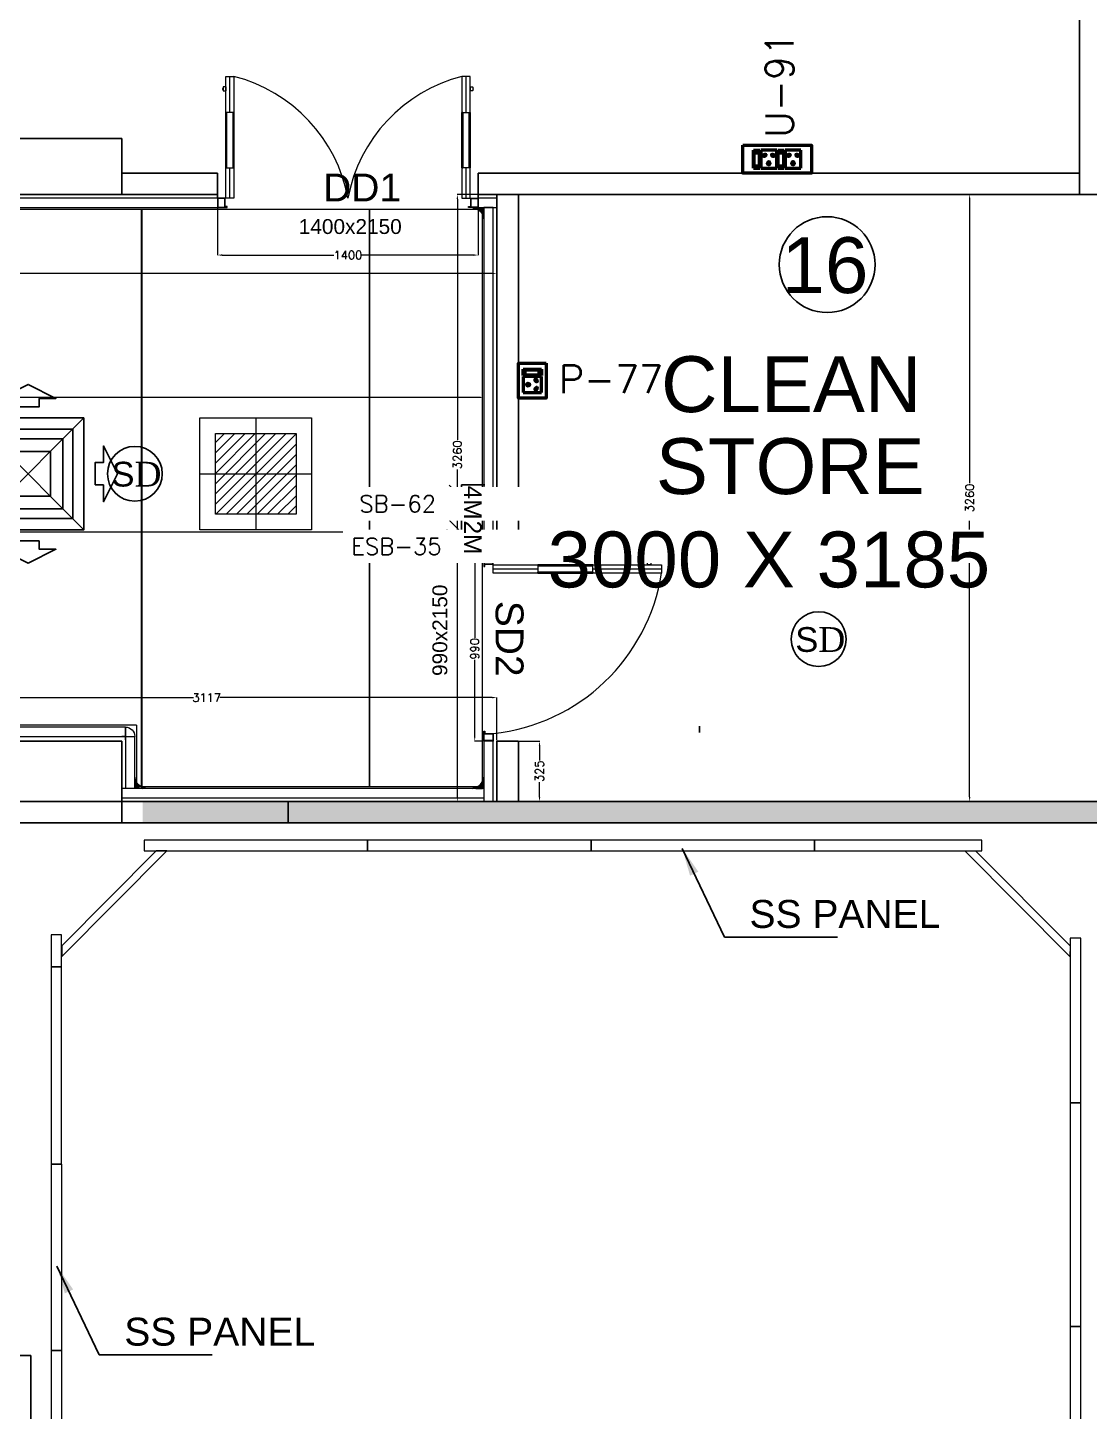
# Model space of a CAD drawing. Extents: x 11369658 to 11598203, y -3946797 to -3787209.
# Drawn here: x 11419415 to 11425116, y -3874306 to -3866875 of the extents above; entities that cross this region are included whole.
import ezdxf

# ---------------------------------------------------------------- set-up
doc = ezdxf.new("R2010")
doc.units = 0
doc.header["$MEASUREMENT"] = 0
doc.header["$PDMODE"] = 35
for name, pattern in [('CENTER', [0]), ('CENTER2', [1.125, 0.75, -0.125, 0.125, -0.125]), ('CONTINU', [0])]:
    doc.linetypes.add(name, pattern=pattern)
doc.layers.get('0').update_dxf_attribs({"linetype": 'CONTINUOUS'})
doc.layers.get('Defpoints').update_dxf_attribs({"color": 251, "linetype": 'CONTINUOUS'})
for name, color, linetype, lineweight in [('0 Room description', 210, 'CONTINUOUS', 5), ('90deg Corner', 96, 'CONTINUOUS', 0), ('Ahlada 50mm Wall Panel PCGI', 94, 'CONTINUOUS', 5), ('Ahlada Ceiling Panels', 202, 'CONTINUOUS', 5), ('Ahlada Coving', 3, 'CONTINUOUS', 0), ('Dim( Actpl )', 7, 'CONTINUOUS', 5), ('Double Leaf Door', 4, 'CONTINUOUS', 18), ('ELE-1 NO 6-16A RAW POWER SOCKET', 1, 'CONTINUOUS', 0), ('ELE-36W EMERGENCY  LED LIGHT', 7, 'CONTINUOUS', 18), ('ELE-POWER SOCKET TEXT', 7, 'CONTINUOUS', 5), ('ELE. 2N0S OF 6-16 UPS SOCKETS', 191, 'CONTINUOUS', 15), ('FA-BELOW SMOKE DERECTOR', 1, 'CONTINUOUS', 25), ('Single Leaf Door', 4, 'CONTINUOUS', 18), ('Title.Text', 3, 'CONTINUOUS', 13), ('WALL PANEL', 7, 'CONTINUOUS', 15)]:
    doc.layers.add(name, color=color, linetype=linetype, lineweight=lineweight)
for name, color, linetype in [('dim ref', 251, 'CONTINUOUS'), ('ELE 36W EMERGENCY LIGHT', 5, 'CONTINUOUS'), ('ELE-2M RAW P.SB', 40, 'CONTINUOUS'), ('ELE-2M UPS P.SB', 3, 'CONTINUOUS'), ('ELE-4M RAW P.SB', 7, 'CONTINUOUS'), ('ELE-LIGHTING TEXT', 7, 'CONTINUOUS'), ('HATCH', 251, 'CONTINUOUS'), ('MEP_HVAC_SA_DIFFUSER', 5, 'CONTINUOUS'), ('PRD', 1, 'CONTINUOUS')]:
    doc.layers.add(name, color=color, linetype=linetype)
doc.styles.add('0_RM-NM', font='arial.ttf')
doc.styles.add('PDF Times New Roman', font='times.ttf')
doc.styles.add('ROMANS', font='arial.ttf')
doc.styles.get("Standard").update_dxf_attribs({"font": 'arial.ttf'})
doc.styles.add('sudheer', font='romanc.shx')
doc.dimstyles.new('AEPL1', dxfattribs={"dimtxt": 45, "dimasz": 25, "dimexe": 1.25, "dimexo": 5, "dimtad": 0, "dimdec": 0, "dimtxsty": 'sudheer', "dimcen": 2.5, "dimclrd": 250, "dimclre": 250, "dimclrt": 7, "dimadec": 0, "dimazin": 0, "dimtfac": 1, "dimtdec": 0, "dimtmove": 0, "dimatfit": 3, "dimfxl": 1, "dimlwd": 0, "dimlwe": 0, "dimarcsym": 0})
doc.dimstyles.new('Scale 50', dxfattribs={"dimscale": 0, "dimtxt": 150, "dimasz": 150, "dimexe": 0, "dimexo": 0.1, "dimgap": 0, "dimtad": 0, "dimtoh": 1, "dimdec": 0, "dimzin": 0, "dimdsep": 46, "dimtxsty": '0_RM-NM', "dimcen": 0, "dimdle": 100, "dimclrd": 204, "dimclre": 212, "dimclrt": 224, "dimadec": 0, "dimazin": 0, "dimtfac": 1, "dimtdec": 0, "dimtofl": 0, "dimtmove": 1, "dimatfit": 3, "dimfxl": 1, "dimtolj": 1, "dimtzin": 0, "dimlwe": -1, "dimarcsym": 0})

# ---------------------------------------------------------------- blocks, each defined once
blk = doc.blocks.new('*D40')
at = {"layer": 'Defpoints', "color": 0, "ltscale": 500, "transparency": 16777216}
for p in [(11421934.9, -3867870.7), (11413504.4, -3867922.2), (11421934.9, -3868195.2)]:
    blk.add_point(p, dxfattribs=at)
at = {"layer": 'Dim( Actpl )', "color": 250, "lineweight": 0, "ltscale": 500, "transparency": 16777216}
for p, q in [((11421934.9, -3867875.7), (11421934.9, -3868196.4)), ((11413504.4, -3867927.2), (11413504.4, -3868196.4)), ((11413529.4, -3868195.2), (11417639.7, -3868195.2)), ((11421909.9, -3868195.2), (11417799.6, -3868195.2))]:
    blk.add_line(p, q, dxfattribs=at)
at = {"layer": 'Dim( Actpl )', "color": 250, "ltscale": 500, "transparency": 16777216}
for points in [[(11413529.4, -3868191), (11413529.4, -3868199.3), (11413504.4, -3868195.2)], [(11421909.9, -3868199.3), (11421909.9, -3868191), (11421934.9, -3868195.2)]]:
    blk.add_solid(points, dxfattribs=at)
at = {"layer": 'Dim( Actpl )', "color": 7, "ltscale": 500, "transparency": 16777216, "insert": (11417719.7, -3868195.2), "char_height": 45, "attachment_point": 5, "style": 'sudheer'}
blk.add_mtext('8430', dxfattribs=at)
blk = doc.blocks.new('*D42')
at = {"layer": 'Defpoints', "color": 0, "ltscale": 500, "transparency": 16777216}
for p in [(11420434.8, -3867841.9), (11421834.5, -3867841.4), (11421834.5, -3868096.8)]:
    blk.add_point(p, dxfattribs=at)
at = {"layer": 'Dim( Actpl )', "color": 250, "lineweight": 0, "ltscale": 500, "transparency": 16777216}
for p, q in [((11420434.8, -3867846.9), (11420434.8, -3868098)), ((11421834.5, -3867846.4), (11421834.5, -3868098)), ((11420459.8, -3868096.8), (11421059, -3868096.8)), ((11421809.5, -3868096.8), (11421210.3, -3868096.8))]:
    blk.add_line(p, q, dxfattribs=at)
at = {"layer": 'Dim( Actpl )', "color": 250, "ltscale": 500, "transparency": 16777216}
for points in [[(11420459.8, -3868092.6), (11420459.8, -3868101), (11420434.8, -3868096.8)], [(11421809.5, -3868101), (11421809.5, -3868092.6), (11421834.5, -3868096.8)]]:
    blk.add_solid(points, dxfattribs=at)
at = {"layer": 'Dim( Actpl )', "color": 7, "ltscale": 500, "transparency": 16777216, "insert": (11421134.7, -3868096.8), "char_height": 45, "attachment_point": 5, "style": 'sudheer'}
blk.add_mtext('1400', dxfattribs=at)
blk = doc.blocks.new('*D52')
at = {"layer": 'Defpoints', "color": 0, "ltscale": 500, "transparency": 16777216}
for p in [(11423383.7, -3867771.4), (11424473.3, -3867771.4), (11423375.9, -3871031.4)]:
    blk.add_point(p, dxfattribs=at)
at = {"layer": 'Dim( Actpl )', "color": 250, "lineweight": 0, "ltscale": 500, "transparency": 16777216}
for p, q in [((11423388.7, -3867771.4), (11424474.6, -3867771.4)), ((11424473.3, -3867796.4), (11424473.3, -3869321.5)), ((11424473.3, -3871006.4), (11424473.3, -3869481.3)), ((11423380.9, -3871031.4), (11424474.6, -3871031.4))]:
    blk.add_line(p, q, dxfattribs=at)
at = {"layer": 'Dim( Actpl )', "color": 250, "ltscale": 500, "transparency": 16777216}
for points in [[(11424477.5, -3867796.4), (11424469.1, -3867796.4), (11424473.3, -3867771.4)], [(11424469.1, -3871006.4), (11424477.5, -3871006.4), (11424473.3, -3871031.4)]]:
    blk.add_solid(points, dxfattribs=at)
at = {"layer": 'Dim( Actpl )', "color": 7, "ltscale": 500, "transparency": 16777216, "insert": (11424473.3, -3869401.4), "char_height": 45, "attachment_point": 5, "rotation": 90, "style": 'sudheer'}
blk.add_mtext('3260', dxfattribs=at)
blk = doc.blocks.new('*D53')
at = {"layer": 'Defpoints', "color": 0, "ltscale": 500, "transparency": 16777216}
for p in [(11422049.9, -3870706.4), (11422163.6, -3870706.4), (11422049.9, -3871031.4)]:
    blk.add_point(p, dxfattribs=at)
at = {"layer": 'Dim( Actpl )', "color": 250, "lineweight": 0, "ltscale": 500, "transparency": 16777216}
for p, q in [((11422054.9, -3870706.4), (11422164.9, -3870706.4)), ((11422163.6, -3870731.4), (11422163.6, -3870810.4)), ((11422163.6, -3871006.4), (11422163.6, -3870927.4)), ((11422054.9, -3871031.4), (11422164.9, -3871031.4))]:
    blk.add_line(p, q, dxfattribs=at)
at = {"layer": 'Dim( Actpl )', "color": 250, "ltscale": 500, "transparency": 16777216}
for points in [[(11422167.8, -3870731.4), (11422159.5, -3870731.4), (11422163.6, -3870706.4)], [(11422159.5, -3871006.4), (11422167.8, -3871006.4), (11422163.6, -3871031.4)]]:
    blk.add_solid(points, dxfattribs=at)
at = {"layer": 'Dim( Actpl )', "color": 7, "ltscale": 500, "transparency": 16777216, "insert": (11422163.6, -3870868.9), "char_height": 45, "attachment_point": 5, "rotation": 90, "style": 'sudheer'}
blk.add_mtext('325', dxfattribs=at)
blk = doc.blocks.new('1000x2100x100 SD')
at = {"layer": 'Single Leaf Door'}
for points in [[(44.2, 338.9), (49.1, 338.9), (49.1, 635.4), (44.2, 635.4)], [(87.8, 635.4), (82.8, 635.4), (82.8, 338.9), (87.8, 338.9)]]:
    blk.add_hatch(color=6, dxfattribs=at).paths.add_polyline_path(points)
at = {"layer": 'Single Leaf Door', "color": 8}
for p, q in [((44.2, 100), (44.2, 1004.2)), ((44.2, 1004.2), (87.8, 1004.2)), ((66, 635.4), (66, 1004.2)), ((87.8, 1004.2), (87.8, 100)), ((29.8, 946.7), (29.8, 928.8)), ((44.2, 948.7), (31.7, 948.7)), ((31.7, 926.8), (44.2, 926.8)), ((44.2, 948.7), (44.2, 926.8)), ((66, 100), (66, 338.9)), ((0, 100), (0, 50)), ((40.2, 100), (0, 100)), ((2, 98), (2, 52)), ((38.2, 98), (2, 98)), ((38.2, 53), (38.2, 98)), ((40.2, 55), (40.2, 100)), ((87.8, 100), (44.2, 100)), ((949.8, 55), (949.8, 100)), ((949.8, 100), (990, 100)), ((951.8, 53), (951.8, 98)), ((951.8, 98), (988, 98)), ((988, 98), (988, 52)), ((990, 100), (990, 50)), ((0, 50), (40.2, 50)), ((2, 52), (40.2, 52)), ((50.1, 53), (38.2, 53)), ((52.1, 55), (40.2, 55)), ((40.2, 52), (50.1, 52)), ((40.2, 50), (52.1, 50)), ((50.1, 52), (50.1, 53)), ((52.1, 50), (52.1, 55)), ((937.9, 55), (949.8, 55)), ((937.9, 50), (937.9, 55)), ((949.8, 50), (937.9, 50)), ((939.9, 53), (951.8, 53)), ((939.9, 52), (939.9, 53)), ((949.8, 52), (939.9, 52)), ((988, 52), (949.8, 52)), ((990, 50), (949.8, 50))]:
    blk.add_line(p, q, dxfattribs=at)
at = {"layer": 'Single Leaf Door', "color": 6}
for p, q in [((87.8, 635.4), (44.2, 635.4)), ((44.2, 635.4), (44.2, 338.9)), ((49.1, 338.9), (49.1, 635.4)), ((82.8, 338.9), (82.8, 635.4)), ((87.8, 338.9), (87.8, 635.4)), ((44.2, 338.9), (87.8, 338.9))]:
    blk.add_line(p, q, dxfattribs=at)
at = {"layer": 'Single Leaf Door', "color": 6, "ltscale": 100}
blk.add_line((82.8, 635.4), (82.8, 338.9), dxfattribs=at)
at = {"layer": 'Single Leaf Door', "color": 6}
for points in [[(44.2, 635.4), (44.2, 338.9), (49.1, 338.9), (49.1, 635.4), (44.2, 635.4)], [(87.8, 635.4), (87.8, 338.9), (82.8, 338.9), (82.8, 635.4), (87.8, 635.4)]]:
    blk.add_lwpolyline(points, dxfattribs=at)
at = {"layer": 'Single Leaf Door', "ltscale": 5000}
blk.add_lwpolyline([(44.2, 635.4), (44.2, 338.9), (49.1, 338.9), (49.1, 635.4), (44.2, 635.4)], dxfattribs=at)
at = {"layer": 'Single Leaf Door', "color": 8}
for centre, radius, start, end in [((-70.2, -9.4), 1025.8, 6.11937, 81.14131), ((29.8, 937.7), 3.72, 90, 270), ((31.7, 946.7), 1.98, 90, 180), ((31.7, 928.8), 1.98, 180, 270)]:
    blk.add_arc(centre, radius, start, end, dxfattribs=at)
blk = doc.blocks.new('*D94')
at = {"layer": 'Defpoints', "color": 0, "ltscale": 500, "transparency": 16777216}
for p in [(11421815.6, -3869716.4), (11421864.9, -3869716.4), (11421864.9, -3870706.4)]:
    blk.add_point(p, dxfattribs=at)
at = {"layer": 'Dim( Actpl )', "color": 250, "lineweight": 0, "ltscale": 500, "transparency": 16777216}
for p, q in [((11421859.9, -3869716.4), (11421814.4, -3869716.4)), ((11421815.6, -3869741.4), (11421815.6, -3870152.9)), ((11421815.6, -3870681.4), (11421815.6, -3870269.9)), ((11421859.9, -3870706.4), (11421814.4, -3870706.4))]:
    blk.add_line(p, q, dxfattribs=at)
at = {"layer": 'Dim( Actpl )', "color": 250, "ltscale": 500, "transparency": 16777216}
for points in [[(11421819.8, -3869741.4), (11421811.4, -3869741.4), (11421815.6, -3869716.4)], [(11421811.4, -3870681.4), (11421819.8, -3870681.4), (11421815.6, -3870706.4)]]:
    blk.add_solid(points, dxfattribs=at)
at = {"layer": 'Dim( Actpl )', "color": 7, "ltscale": 500, "transparency": 16777216, "insert": (11421815.6, -3870211.4), "char_height": 45, "attachment_point": 5, "rotation": 90, "style": 'sudheer'}
blk.add_mtext('990', dxfattribs=at)
blk = doc.blocks.new('A010004 Mezz.F. Layout Plan$0$b & c')
at = {"layer": 'Ahlada Coving', "color": 3}
for p, q in [((-4.1, 40.9), (-5.7, 42.5)), ((-2.7, 7.8), (-3.7, 7.8)), ((-3.7, 7.8), (-2.7, 6)), ((4.9, 15.3), (-2.7, 7.8)), ((-2.7, 6), (5.7, 14.4)), ((8.7, 11.4), (0.3, 3)), ((0.3, 3), (2.1, 2)), ((2.1, 3), (9.7, 10.6)), ((2.1, 2), (2.1, 3)), ((36.9, 0), (35.3, 1.6))]:
    blk.add_line(p, q, dxfattribs=at)
blk.add_lwpolyline([(-5.7, 30.7), (-5.7, 5.7), (0, 0), (25, 0), (22.8, 1.5), (13.2, 1.5), (3.6, 4.5), (3.6, 1.5), (0.6, 1.5), (-4.2, 6.3), (-4.2, 9.3), (-1.2, 9.3), (-4.2, 18.9), (-4.2, 28.4), (-5.7, 30.7)], dxfattribs=at)
for radius, start, end in [(44, 181.9548, 220.5976), (42.5, 184.1661, 265.906), (44, 222.2286, 227.7746), (44, 229.4056, 268.1119)]:
    blk.add_arc((38.3, 44), radius, start, end, dxfattribs=at)
blk = doc.blocks.new('90D_CORNER_COVE')
at = {"layer": '90deg Corner', "color": 3}
for p, q in [((-44.05, 50.5), (-25.25, 50.5)), ((-44.05, 0), (-25.25, 0)), ((-25.25, 0), (-25.25, 50.5)), ((-25.25, 0), (-25.25, -18.8)), ((-25.25, 0), (25.25, 0)), ((25.25, 0), (25.25, -18.8))]:
    blk.add_line(p, q, dxfattribs=at)
blk.add_arc((-25.25, 0), 50.5, 0, 90, dxfattribs=at)
blk = doc.blocks.new('*D102')
at = {"layer": 'Defpoints', "color": 0, "ltscale": 500, "transparency": 16777216}
for p in [(11421934.9, -3870473.2), (11418817.5, -3870636.2), (11421934.9, -3870706.4)]:
    blk.add_point(p, dxfattribs=at)
at = {"layer": 'Dim( Actpl )', "color": 250, "lineweight": 0, "ltscale": 500, "transparency": 16777216}
for p, q in [((11418817.5, -3870631.2), (11418817.5, -3870471.9)), ((11418842.5, -3870473.2), (11420304.8, -3870473.2)), ((11421909.9, -3870473.2), (11420447.5, -3870473.2)), ((11421934.9, -3870701.4), (11421934.9, -3870471.9))]:
    blk.add_line(p, q, dxfattribs=at)
at = {"layer": 'Dim( Actpl )', "color": 250, "ltscale": 500, "transparency": 16777216}
for points in [[(11418842.5, -3870469), (11418842.5, -3870477.4), (11418817.5, -3870473.2)], [(11421909.9, -3870477.4), (11421909.9, -3870469), (11421934.9, -3870473.2)]]:
    blk.add_solid(points, dxfattribs=at)
at = {"layer": 'Dim( Actpl )', "color": 7, "ltscale": 500, "transparency": 16777216, "insert": (11420376.2, -3870473.2), "char_height": 45, "attachment_point": 5, "style": 'sudheer'}
blk.add_mtext('3117', dxfattribs=at)
blk = doc.blocks.new('*D104')
at = {"layer": 'Defpoints', "color": 0, "ltscale": 500, "transparency": 16777216}
for p in [(11421722.3, -3867771.4), (11421837.6, -3867771.4), (11421332.2, -3871031.4)]:
    blk.add_point(p, dxfattribs=at)
at = {"layer": 'Dim( Actpl )', "color": 250, "lineweight": 0, "ltscale": 500, "transparency": 16777216}
for p, q in [((11421832.6, -3867771.4), (11421721.1, -3867771.4)), ((11421722.3, -3867796.4), (11421722.3, -3869089.1)), ((11421722.3, -3871006.4), (11421722.3, -3869248.9)), ((11421337.2, -3871031.4), (11421723.6, -3871031.4))]:
    blk.add_line(p, q, dxfattribs=at)
at = {"layer": 'Dim( Actpl )', "color": 250, "ltscale": 500, "transparency": 16777216}
for points in [[(11421726.5, -3867796.4), (11421718.1, -3867796.4), (11421722.3, -3867771.4)], [(11421718.1, -3871006.4), (11421726.5, -3871006.4), (11421722.3, -3871031.4)]]:
    blk.add_solid(points, dxfattribs=at)
at = {"layer": 'Dim( Actpl )', "color": 7, "ltscale": 500, "transparency": 16777216, "insert": (11421722.3, -3869169), "char_height": 45, "attachment_point": 5, "rotation": 90, "style": 'sudheer'}
blk.add_mtext('3260', dxfattribs=at)
blk = doc.blocks.new('1500x2100x100 DD')
at = {"layer": 'Double Leaf Door'}
for points in [[(94.2, 263.9), (99.1, 263.9), (99.1, 560.4), (94.2, 560.4)], [(137.8, 560.4), (132.8, 560.4), (132.8, 263.9), (137.8, 263.9)], [(1362.2, 560.4), (1367.2, 560.4), (1367.2, 263.9), (1362.2, 263.9)], [(1405.8, 263.9), (1400.9, 263.9), (1400.9, 560.4), (1405.8, 560.4)]]:
    blk.add_hatch(color=6, dxfattribs=at).paths.add_polyline_path(points)
at = {"layer": 'Double Leaf Door', "color": 8}
for p, q in [((94.2, 100), (94.2, 754.2)), ((94.2, 754.2), (137.8, 754.2)), ((116, 560.4), (116, 754.2)), ((137.8, 754.2), (137.8, 100)), ((1405.8, 754.2), (1362.2, 754.2)), ((1362.2, 754.2), (1362.2, 100)), ((1384, 560.4), (1384, 754.2)), ((1405.8, 100), (1405.8, 754.2)), ((79.8, 696.7), (79.8, 678.8)), ((94.2, 698.7), (81.7, 698.7)), ((81.7, 676.8), (94.2, 676.8)), ((94.2, 698.7), (94.2, 676.8)), ((1405.8, 698.7), (1418.3, 698.7)), ((1405.8, 698.7), (1405.8, 676.8)), ((1418.3, 676.8), (1405.8, 676.8)), ((1420.2, 696.7), (1420.2, 678.8)), ((116, 100), (116, 263.9)), ((1384, 100), (1384, 263.9)), ((50, 100), (50, 50)), ((90.2, 100), (50, 100)), ((52, 98), (52, 52)), ((88.2, 98), (52, 98)), ((88.2, 53), (88.2, 98)), ((90.2, 55), (90.2, 100)), ((137.8, 100), (94.2, 100)), ((1362.2, 100), (1405.8, 100)), ((1409.8, 55), (1409.8, 100)), ((1409.8, 100), (1450, 100)), ((1411.8, 53), (1411.8, 98)), ((1411.8, 98), (1448, 98)), ((1448, 98), (1448, 52)), ((1450, 100), (1450, 50)), ((50, 50), (90.2, 50)), ((52, 52), (90.2, 52)), ((100.1, 53), (88.2, 53)), ((102.1, 55), (90.2, 55)), ((90.2, 52), (100.1, 52)), ((90.2, 50), (102.1, 50)), ((100.1, 52), (100.1, 53)), ((102.1, 50), (102.1, 55)), ((1397.9, 50), (1397.9, 55)), ((1397.9, 55), (1409.8, 55)), ((1409.8, 50), (1397.9, 50)), ((1399.9, 52), (1399.9, 53)), ((1399.9, 53), (1411.8, 53)), ((1409.8, 52), (1399.9, 52)), ((1448, 52), (1409.8, 52)), ((1450, 50), (1409.8, 50))]:
    blk.add_line(p, q, dxfattribs=at)
at = {"layer": 'Double Leaf Door', "color": 6}
for p, q in [((137.8, 560.4), (94.2, 560.4)), ((94.2, 560.4), (94.2, 263.9)), ((99.1, 263.9), (99.1, 560.4)), ((132.8, 263.9), (132.8, 560.4)), ((137.8, 263.9), (137.8, 560.4)), ((1362.2, 263.9), (1362.2, 560.4)), ((1362.2, 560.4), (1405.8, 560.4)), ((1367.2, 263.9), (1367.2, 560.4)), ((1400.9, 263.9), (1400.9, 560.4)), ((1405.8, 560.4), (1405.8, 263.9)), ((94.2, 263.9), (137.8, 263.9)), ((1405.8, 263.9), (1362.2, 263.9))]:
    blk.add_line(p, q, dxfattribs=at)
at = {"layer": 'Double Leaf Door', "color": 6, "ltscale": 100}
for p, q in [((132.8, 560.4), (132.8, 263.9)), ((1367.2, 560.4), (1367.2, 263.9))]:
    blk.add_line(p, q, dxfattribs=at)
at = {"layer": 'Double Leaf Door', "color": 6}
for points in [[(94.2, 560.4), (94.2, 263.9), (99.1, 263.9), (99.1, 560.4), (94.2, 560.4)], [(137.8, 560.4), (137.8, 263.9), (132.8, 263.9), (132.8, 560.4), (137.8, 560.4)], [(1362.2, 560.4), (1362.2, 263.9), (1367.2, 263.9), (1367.2, 560.4), (1362.2, 560.4)], [(1405.8, 560.4), (1405.8, 263.9), (1400.9, 263.9), (1400.9, 560.4), (1405.8, 560.4)]]:
    blk.add_lwpolyline(points, dxfattribs=at)
at = {"layer": 'Double Leaf Door', "ltscale": 5000}
for points in [[(94.2, 560.4), (94.2, 263.9), (99.1, 263.9), (99.1, 560.4), (94.2, 560.4)], [(1405.8, 560.4), (1405.8, 263.9), (1400.9, 263.9), (1400.9, 560.4), (1405.8, 560.4)]]:
    blk.add_lwpolyline(points, dxfattribs=at)
at = {"layer": 'Double Leaf Door', "color": 8}
for centre, radius, start, end in [((-67.6, -51.5), 831.5, 10.49821, 75.69868), ((1567.6, -51.5), 831.5, 104.30132, 169.50179), ((79.8, 687.7), 3.72, 90, 270), ((81.7, 696.7), 1.98, 90, 180), ((81.7, 678.8), 1.98, 180, 270), ((1418.3, 696.7), 1.98, 0, 90), ((1418.3, 678.8), 1.98, 270, 0), ((1420.2, 687.7), 3.72, 270, 90)]:
    blk.add_arc(centre, radius, start, end, dxfattribs=at)
blk = doc.blocks.new('*D105')
at = {"layer": 'Defpoints', "color": 0, "ltscale": 500, "transparency": 16777216}
for p in [(11390667.8, -3868129.1), (11421864.9, -3868371.1), (11421864.9, -3868860.9)]:
    blk.add_point(p, dxfattribs=at)
at = {"layer": 'Dim( Actpl )', "color": 250, "lineweight": 0, "ltscale": 500, "transparency": 16777216}
for p, q in [((11390667.8, -3868134.1), (11390667.8, -3868862.1)), ((11421864.9, -3868376.1), (11421864.9, -3868862.1)), ((11390692.8, -3868860.9), (11406173.6, -3868860.9)), ((11421839.9, -3868860.9), (11406359.1, -3868860.9))]:
    blk.add_line(p, q, dxfattribs=at)
at = {"layer": 'Dim( Actpl )', "color": 250, "ltscale": 500, "transparency": 16777216}
for points in [[(11390692.8, -3868856.7), (11390692.8, -3868865), (11390667.8, -3868860.9)], [(11421839.9, -3868865), (11421839.9, -3868856.7), (11421864.9, -3868860.9)]]:
    blk.add_solid(points, dxfattribs=at)
at = {"layer": 'Dim( Actpl )', "color": 7, "ltscale": 500, "transparency": 16777216, "insert": (11406266.4, -3868860.9), "char_height": 45, "attachment_point": 5, "style": 'sudheer'}
blk.add_mtext('31197', dxfattribs=at)
blk = doc.blocks.new('*D107')
at = {"layer": 'Defpoints', "color": 0, "ltscale": 500, "transparency": 16777216}
for p in [(11390597.5, -3868238.9), (11421934.9, -3868238.9), (11421934.9, -3869584.5)]:
    blk.add_point(p, dxfattribs=at)
at = {"layer": 'Dim( Actpl )', "color": 250, "lineweight": 0, "ltscale": 500, "transparency": 16777216}
for p, q in [((11390597.5, -3868243.9), (11390597.5, -3869585.8)), ((11421934.9, -3868243.9), (11421934.9, -3869585.8)), ((11390622.5, -3869584.5), (11406169.1, -3869584.5)), ((11421909.9, -3869584.5), (11406363.2, -3869584.5))]:
    blk.add_line(p, q, dxfattribs=at)
at = {"layer": 'Dim( Actpl )', "color": 250, "ltscale": 500, "transparency": 16777216}
for points in [[(11390622.5, -3869580.3), (11390622.5, -3869588.7), (11390597.5, -3869584.5)], [(11421909.9, -3869588.7), (11421909.9, -3869580.3), (11421934.9, -3869584.5)]]:
    blk.add_solid(points, dxfattribs=at)
at = {"layer": 'Dim( Actpl )', "color": 7, "ltscale": 500, "transparency": 16777216, "insert": (11406266.2, -3869584.5), "char_height": 45, "attachment_point": 5, "style": 'sudheer'}
blk.add_mtext('31337', dxfattribs=at)
blk = doc.blocks.new('6-16A RAW POWER SOCKET 3M')
at = {"layer": 'ELE-1 NO 6-16A RAW POWER SOCKET', "lineweight": 50}
for p, q in [((0, 57.9), (72.3, 57.9)), ((0, 57.9), (72.3, 57.9)), ((0, 32.7), (0, 57.9)), ((0, 57.9), (0, 32.7)), ((7.9, 55.8), (64.4, 55.8)), ((7.9, 34.8), (7.9, 55.8)), ((61.9, 55.8), (61.9, 34.8)), ((64.4, 55.8), (64.4, 34.8)), ((72.3, 57.9), (72.3, 32.7)), ((72.3, 32.7), (0, 32.7)), ((0, 28.5), (0, -34.8)), ((72.3, 28.5), (0, 28.5)), ((64.4, 34.8), (7.9, 34.8)), ((72.3, -34.8), (72.3, 28.5)), ((0, -34.8), (72.3, -34.8))]:
    blk.add_line(p, q, dxfattribs=at)
blk.add_lwpolyline([(92, 82.1), (92, -57.5), (-19.7, -57.5), (-19.7, 82.1)], close=True, dxfattribs=at)
for centre, radius, start, end in [((18.3, -3.1), 4.93, 37.1584, 322.8416), ((23.3, -3.1), 3.14, 251.4031, 108.5969), ((50.3, 14.9), 4.24, 357.49, 264.7311), ((53.2, 11.6), 3.43, 194.9049, 67.3162), ((50.3, -21.2), 4.24, 95.2689, 2.51), ((53.2, -17.8), 3.43, 292.6838, 165.0951)]:
    blk.add_arc(centre, radius, start, end, dxfattribs=at)
blk = doc.blocks.new('6MODULE-UPS')
at = {"layer": 'ELE. 2N0S OF 6-16 UPS SOCKETS', "color": 223, "lineweight": 50}
for p, q in [((-5.7, 91.9), (-5.7, 19.7)), ((-5.7, 91.9), (-5.7, 19.7)), ((19.4, 91.9), (-5.7, 91.9)), ((-5.7, 91.9), (19.4, 91.9)), ((-3.6, 84), (-3.6, 27.6)), ((17.3, 84), (-3.6, 84)), ((17.3, 27.6), (17.3, 84)), ((19.4, 19.7), (19.4, 91.9)), ((23.6, 91.9), (86.9, 91.9)), ((23.6, 19.7), (23.6, 91.9)), ((86.9, 91.9), (86.9, 19.7)), ((91.1, 91.9), (91.1, 19.7)), ((91.1, 91.9), (91.1, 19.7)), ((116.2, 91.9), (91.1, 91.9)), ((91.1, 91.9), (116.2, 91.9)), ((93.2, 84), (93.2, 27.6)), ((114.1, 84), (93.2, 84)), ((114.1, 27.6), (114.1, 84)), ((116.2, 19.7), (116.2, 91.9)), ((120.4, 19.7), (120.4, 91.9)), ((120.4, 91.9), (183.6, 91.9)), ((183.6, 91.9), (183.6, 19.7)), ((-5.7, 19.7), (19.4, 19.7)), ((-3.6, 30.1), (17.3, 30.1)), ((-3.6, 27.6), (17.3, 27.6)), ((86.9, 19.7), (23.6, 19.7)), ((91.1, 19.7), (116.2, 19.7)), ((93.2, 30.1), (114.1, 30.1)), ((93.2, 27.6), (114.1, 27.6)), ((183.6, 19.7), (120.4, 19.7))]:
    blk.add_line(p, q, dxfattribs=at)
blk.add_lwpolyline([(-48.1, 0), (226, 0), (226, 111.6), (-48.1, 111.6)], close=True, dxfattribs=at)
for centre, radius, start, end in [((55.3, 73.6), 4.92, 307.1584, 232.8416), ((55.3, 68.7), 3.14, 161.4031, 18.5969), ((152, 73.6), 4.92, 307.1584, 232.8416), ((152, 68.7), 3.14, 161.4031, 18.5969), ((37.2, 41.7), 4.24, 5.2689, 272.51), ((40.6, 38.8), 3.42, 202.6838, 75.0951), ((69.9, 38.8), 3.42, 104.9049, 337.3162), ((73.3, 41.7), 4.24, 267.49, 174.7311), ((134, 41.7), 4.24, 5.2689, 272.51), ((137.3, 38.8), 3.42, 202.6838, 75.0951), ((166.7, 38.8), 3.42, 104.9049, 337.3162), ((170, 41.7), 4.24, 267.49, 174.7311)]:
    blk.add_arc(centre, radius, start, end, dxfattribs=at)
blk = doc.blocks.new('SMOKE DETECTOR')
at = {"layer": 'FA-BELOW SMOKE DERECTOR', "color": 7}
blk.add_circle((931029, -118294), 350, dxfattribs=at)
at = {"layer": 'FA-BELOW SMOKE DERECTOR', "insert": (930730, -118461), "char_height": 316.24, "attachment_point": 7, "style": 'PDF Times New Roman'}
blk.add_mtext('{\\fArial|b0|i0|c0|p34;S}D', dxfattribs=at)
blk = doc.blocks.new('ELE.EMERGENCY 40W LED LIGHT')
at = {"layer": 'ELE-36W EMERGENCY  LED LIGHT'}
h = blk.add_hatch(dxfattribs=at)
h.set_pattern_fill('ANSI31', color=5, scale=300, style=0)
h.paths.add_polyline_path([(-207.7, -207.7), (-207.7, 207.7), (207.7, 207.7), (207.7, -207.7)])
for p, q in [((0, 288), (0, -288)), ((-288, 0), (288, 0))]:
    blk.add_line(p, q, dxfattribs=at)
for points in [[(-288, -288), (-288, 288), (288, 288), (288, -288)], [(-207.7, -207.7), (-207.7, 207.7), (207.7, 207.7), (207.7, -207.7)]]:
    blk.add_lwpolyline(points, close=True, dxfattribs=at)
blk = doc.blocks.new('SA_DIFFUSER_600X600 MM')
at = {"layer": 'MEP_HVAC_SA_DIFFUSER', "color": 8}
for p, q in [((11908714.2, -3793568), (11908114.2, -3794168)), ((11908714.2, -3794168), (11908114.2, -3793568))]:
    blk.add_line(p, q, dxfattribs=at)
at = {"layer": 'MEP_HVAC_SA_DIFFUSER', "color": 152}
for points in [[(11908354.2, -3793508), (11908354.2, -3793463), (11908264.2, -3793463), (11908414.2, -3793388), (11908564.2, -3793463), (11908474.2, -3793463), (11908474.2, -3793508)], [(11908054.2, -3793808), (11908009.2, -3793808), (11908009.2, -3793718), (11907934.2, -3793868), (11908009.2, -3794018), (11908009.2, -3793928), (11908054.2, -3793928)], [(11908774.2, -3793928), (11908819.2, -3793928), (11908819.2, -3794018), (11908894.2, -3793868), (11908819.2, -3793718), (11908819.2, -3793808), (11908774.2, -3793808)], [(11908474.2, -3794228), (11908474.2, -3794273), (11908564.2, -3794273), (11908414.2, -3794348), (11908264.2, -3794273), (11908354.2, -3794273), (11908354.2, -3794228)]]:
    blk.add_lwpolyline(points, close=True, dxfattribs=at)
at = {"layer": 'MEP_HVAC_SA_DIFFUSER', "color": 5}
for points in [[(11908714.2, -3793568), (11908714.2, -3794168), (11908114.2, -3794168), (11908114.2, -3793568)], [(11908601.7, -3793680.5), (11908601.7, -3794055.5), (11908226.7, -3794055.5), (11908226.7, -3793680.5)]]:
    blk.add_lwpolyline(points, close=True, dxfattribs=at)
at = {"layer": 'MEP_HVAC_SA_DIFFUSER', "color": 8}
for points in [[(11908654.2, -3793628), (11908654.2, -3794108), (11908174.2, -3794108), (11908174.2, -3793628)], [(11908534.2, -3793748), (11908534.2, -3793988), (11908294.2, -3793988), (11908294.2, -3793748)]]:
    blk.add_lwpolyline(points, close=True, dxfattribs=at)
blk = doc.blocks.new('2M UPS SB')
at = {"layer": 'ELE-2M UPS P.SB', "color": 3}
for p, q in [((-133.8, 160), (-69.3, 265.2)), ((-88.2, 160), (-3.4, 244.9)), ((-240, 160), (-240, 0)), ((0, 160), (-240, 160)), ((0, 160), (0, 0))]:
    blk.add_line(p, q, dxfattribs=at)
blk.add_text('2M', height=120, rotation=180, dxfattribs=at).set_placement((-6, 143))
blk = doc.blocks.new('4M P.SB')
at = {"layer": 'ELE-2M RAW P.SB'}
for p, q in [((0, 0), (3.33, 0)), ((0, 0), (0, -5)), ((0, -2.79), (-2.19, -1.44)), ((0, -1.84), (-1.77, -0.07)), ((0, -5), (3.33, -5))]:
    blk.add_line(p, q, dxfattribs=at)
blk.add_text('4M', height=2.5, rotation=270, dxfattribs=at).set_placement((0.35, -0.13))

msp = doc.modelspace()

# ---------------------------------------------------------------- hatches: boundary and pattern name
at = {"layer": 'HATCH', "ltscale": 500}
h = msp.add_hatch(color=8, dxfattribs=at)
h.dxf.hatch_style = 1
h.paths.add_polyline_path([(11420927, -3871031.4), (11420927, -3871146.4), (11425162.5, -3871146.4), (11425162.5, -3871031.4)])
h.paths.add_polyline_path([(11420927, -3871146.4), (11420927, -3871031.4), (11420032.5, -3871031.4), (11420032.5, -3871146.4)])

# ---------------------------------------------------------------- linework, layer by layer
at = {"color": 8, "lineweight": 25, "ltscale": 500}
for p, q in [((11425062.5, -3867771.4), (11425062.5, -3866793.1)), ((11419132.5, -3867471.4), (11419919.9, -3867471.4)), ((11419919.9, -3867471.4), (11419919.9, -3867771.4)), ((11419919.9, -3867771.4), (11419132.5, -3867771.4)), ((11425362.5, -3867771.4), (11425062.5, -3867771.4)), ((11419132.5, -3870706.4), (11419919.9, -3870706.4)), ((11419132.5, -3874006.4), (11419432.5, -3874006.4)), ((11419432.5, -3874006.4), (11419432.5, -3874906.4))]:
    msp.add_line(p, q, dxfattribs=at)
at = {"color": 8, "lineweight": 25}
for p, q in [((11419919.9, -3867656.4), (11420434.8, -3867656.4)), ((11420434.8, -3867656.4), (11420434.8, -3867791.9)), ((11421834.5, -3867656.4), (11425062.5, -3867656.4)), ((11421834.5, -3867656.4), (11425062.5, -3867656.4)), ((11421834.5, -3867656.4), (11421834.8, -3867791.7)), ((11425062.5, -3867656.4), (11425062.5, -3867771.4)), ((11419132.5, -3867771.4), (11420434.8, -3867771.4)), ((11419919.9, -3867771.4), (11420434.8, -3867771.4)), ((11421834.5, -3867771.4), (11421934.9, -3867771.4)), ((11425062.5, -3867771.4), (11421834.5, -3867771.4)), ((11421834.8, -3867771.4), (11421934.9, -3867771.4)), ((11421934.9, -3869706.4), (11421934.9, -3867771.4)), ((11422049.9, -3867771.4), (11421934.9, -3867771.4)), ((11421934.9, -3867771.4), (11421934.9, -3869706.4)), ((11422049.9, -3869706.4), (11422049.9, -3867771.4)), ((11422049.9, -3867771.4), (11425062.5, -3867771.4)), ((11422049.9, -3869706.4), (11422049.9, -3867771.4)), ((11422049.9, -3869706.4), (11421934.9, -3869706.4)), ((11421934.9, -3869706.4), (11422049.9, -3869706.4)), ((11423022.5, -3870661.4), (11423022.5, -3870626.4)), ((11421934.9, -3871031.4), (11421934.9, -3870706.4)), ((11422049.9, -3870706.4), (11421934.9, -3870706.4)), ((11422049.9, -3870706.4), (11421934.9, -3870706.4)), ((11422049.9, -3871031.4), (11422049.9, -3870706.4))]:
    msp.add_line(p, q, dxfattribs=at)
at = {"color": 8, "lineweight": -3, "ltscale": 500}
msp.add_circle((11423708.1, -3868147.9), 257.3, dxfattribs=at)
at = {"layer": 'Ahlada 50mm Wall Panel PCGI'}
for p, q in [((11420434.8, -3867791.7), (11413504.9, -3867791.7)), ((11421934.9, -3867791.7), (11421834.8, -3867791.7)), ((11421934.9, -3867848.9), (11421934.9, -3867791.7)), ((11413504.9, -3867841.9), (11420434.8, -3867841.9)), ((11421834.8, -3867841.9), (11421934.9, -3867841.9)), ((11421915, -3867841.9), (11421864.9, -3867841.9)), ((11421864.9, -3867841.9), (11421864.9, -3869716.4)), ((11421915, -3869716.4), (11421915, -3867841.9)), ((11419939.7, -3870632), (11416222.5, -3870632)), ((11419939.7, -3870632), (11419939.7, -3870960.9)), ((11419939.7, -3870686.4), (11419939.7, -3870632)), ((11416222.5, -3870682.2), (11419989.8, -3870682.2)), ((11419989.8, -3870960.9), (11419989.8, -3870682.2)), ((11421864.9, -3870706.4), (11421864.9, -3871031.4)), ((11421915, -3871031.4), (11421915, -3870706.4)), ((11421864.9, -3870960.9), (11419919.9, -3870960.9)), ((11419919.9, -3871011.1), (11421864.9, -3871011.1)), ((11421864.9, -3871031.4), (11421915, -3871031.4))]:
    msp.add_line(p, q, dxfattribs=at)
at = {"layer": 'Ahlada Ceiling Panels'}
for p, q in [((11420026.8, -3870950.9), (11420026.8, -3867851.9)), ((11420029.8, -3870950.9), (11420029.8, -3867851.9)), ((11421854.9, -3867851.9), (11421854.9, -3870950.9)), ((11419999.8, -3870622), (11390677.8, -3870622)), ((11419999.8, -3870622), (11419999.8, -3870950.9)), ((11419999.8, -3870950.9), (11421854.9, -3870950.9))]:
    msp.add_line(p, q, dxfattribs=at)
at = {"layer": 'HATCH', "color": 8, "ltscale": 500}
for p, q in [((11419919.9, -3870706.4), (11419919.9, -3871146.4)), ((11422049.9, -3871031.4), (11419132.5, -3871031.4)), ((11425162.5, -3871031.4), (11419919.9, -3871031.4)), ((11419919.9, -3871146.4), (11419132.5, -3871146.4)), ((11425162.5, -3871146.4), (11419919.9, -3871146.4))]:
    msp.add_line(p, q, dxfattribs=at)
at = {"layer": 'PRD', "color": 8, "lineweight": 15, "ltscale": 500}
msp.add_lwpolyline([(11420814.5, -3871031.4), (11420814.5, -3871031.4), (11420814.5, -3871146.4), (11420814.5, -3871146.4)], close=True, dxfattribs=at)
at = {"layer": 'WALL PANEL', "color": 150, "lineweight": 15}
for points in [[(11419597.6, -3871806.8), (11419597.7, -3871863.4), (11420162.2, -3871296.2), (11420105.7, -3871296.4), (11419597.6, -3871806.8)], [(11420040.6, -3871239.2), (11420040.6, -3871296.4), (11421240.7, -3871296.4), (11421240.7, -3871239.2), (11420040.6, -3871239.2)], [(11421240.6, -3871239.2), (11421240.6, -3871296.4), (11422440.7, -3871296.4), (11422440.7, -3871239.2), (11421240.6, -3871239.2)], [(11422440.6, -3871239.2), (11422440.6, -3871296.4), (11423640.7, -3871296.4), (11423640.7, -3871239.2), (11422440.6, -3871239.2)], [(11423640.6, -3871239.2), (11423640.6, -3871296.4), (11424538.8, -3871296.4), (11424538.8, -3871239.2), (11423640.6, -3871239.2)], [(11425012.4, -3871806.8), (11425012.2, -3871863.4), (11424447.7, -3871296.2), (11424504.3, -3871296.4), (11425012.4, -3871806.8)], [(11419540.3, -3871919.3), (11419597.5, -3871919.3), (11419597.5, -3871747.5), (11419540.3, -3871747.5), (11419540.3, -3871919.3)], [(11419540.3, -3872979.3), (11419597.5, -3872979.3), (11419597.5, -3871919.6), (11419540.3, -3871919.6), (11419540.3, -3872979.3)], [(11425069.6, -3872650.3), (11425012.5, -3872650.3), (11425012.5, -3873850.3), (11425069.6, -3873850.3), (11425069.6, -3872650.3)], [(11419540.6, -3873979.3), (11419597.7, -3873979.3), (11419597.7, -3872979.3), (11419540.6, -3872979.3), (11419540.6, -3873979.3)], [(11419540.6, -3875179.4), (11419597.7, -3875179.4), (11419597.7, -3873979.3), (11419540.6, -3873979.3), (11419540.6, -3875179.4)]]:
    msp.add_lwpolyline(points, dxfattribs=at)
for points in [[(11425069.6, -3871764.7), (11425012.5, -3871764.7), (11425012.5, -3872650.3), (11425069.6, -3872650.3)], [(11425069.6, -3873850.3), (11425012.5, -3873850.3), (11425012.5, -3875003.6), (11425069.6, -3875003.6)]]:
    msp.add_lwpolyline(points, close=True, dxfattribs=at)

# ---------------------------------------------------------------- block references
at = {"layer": '90deg Corner', "xscale": -1, "rotation": 270}
msp.add_blockref('90D_CORNER_COVE', (11419939.7, -3870656.9), dxfattribs=at)
at = {"layer": 'Ahlada Coving', "color": 7, "ltscale": 500, "yscale": 1.418185559101401, "zscale": 1.418185559101401}
for p, xscale, rotation in [((11421864.9, -3867849.9), -1.418185559101401, 89.99999998683711), ((11419989.9, -3870952.9), -1.418185559101401, 269.9999999868372), ((11421864.9, -3870952.9), 1.418185559101401, 90.0000000131628)]:
    msp.add_blockref('A010004 Mezz.F. Layout Plan$0$b & c', p, dxfattribs=dict(at, xscale=xscale, rotation=rotation))
at = {"layer": 'ELE 36W EMERGENCY LIGHT', "xscale": 1.041666666677768, "yscale": 1.041666666677768, "zscale": 1.041666666677768}
msp.add_blockref('ELE.EMERGENCY 40W LED LIGHT', (11420639.8, -3869271.5), dxfattribs=at)
at = {"layer": 'ELE-1 NO 6-16A RAW POWER SOCKET', "linetype": 'ByBlock', "xscale": 1.343246120226769, "yscale": 1.343246120226769, "zscale": 1.343246120226769}
msp.add_blockref('6-16A RAW POWER SOCKET 3M', (11422076.3, -3868787.9), dxfattribs=at)
at = {"layer": 'ELE-4M RAW P.SB', "color": 7, "linetype": 'CONTINU', "xscale": 37.50000000011686, "yscale": 37.50000000011686, "zscale": 37.50000000011686}
msp.add_blockref('4M P.SB', (11421745.5, -3869330.1), dxfattribs=at)
at = {"layer": 'ELE. 2N0S OF 6-16 UPS SOCKETS', "xscale": -1.344445831101533, "yscale": 1.344445831101533, "zscale": 1.344445831101533, "rotation": 180}
msp.add_blockref('6MODULE-UPS', (11423320.5, -3867506.4), dxfattribs=at)
at = {"layer": 'FA-BELOW SMOKE DERECTOR', "color": 6, "xscale": 0.4201363174152561, "yscale": 0.4201363174152561, "zscale": 0.4201363174152561}
for p in [(11028831.4, -3819571.8), (11032503.5, -3820459.8)]:
    msp.add_blockref('SMOKE DETECTOR', p, dxfattribs=at)
at = {"layer": 'MEP_HVAC_SA_DIFFUSER', "lineweight": 0, "ltscale": 500}
msp.add_blockref('SA_DIFFUSER_600X600 MM', (-488997.4, -75403.4), dxfattribs=at)
at = {"layer": 'Single Leaf Door', "rotation": 270}
msp.add_blockref('1000x2100x100 SD', (11421814.9, -3869716.4), dxfattribs=at)

# ---------------------------------------------------------------- texts
at = {"color": 8, "lineweight": 20}
for s, p in [('16', (11423463.4, -3868300.8)), ('CLEAN', (11422816.4, -3868940)), ('STORE', (11422788.4, -3869380.3)), ('3000 X 3185', (11422206.9, -3869881.5))]:
    msp.add_text(s, height=300, dxfattribs=at).set_placement(p)
at = {"layer": '0 Room description', "insert": (11421669.4, -3870357.3), "char_height": 80, "width": 612.193, "attachment_point": 7, "rotation": 90, "bg_fill": 2}
msp.add_mtext('990x2150', dxfattribs=at)
at = {"layer": 'dim ref', "color": 5, "char_height": 150, "width": 1679.74, "attachment_point": 1}
for insert in [(11422955.4, -3871560.2), (11419598, -3873803.6)]:
    msp.add_mtext('\\pi335.84561;{\\C150;SS PANEL}', dxfattribs=dict(at, insert=insert))
at = {"layer": 'ELE-POWER SOCKET TEXT', "color": 0, "linetype": 'CENTER', "ltscale": 500, "insert": (11423376.6, -3867465.6), "char_height": 150, "width": 3324.973, "attachment_point": 1, "rotation": 90}
msp.add_mtext('{\\Fromans.shx|c228;U-91\\P}', dxfattribs=at)
at = {"layer": 'ELE-POWER SOCKET TEXT', "color": 0, "linetype": 'CENTER', "ltscale": 500, "insert": (11422267.2, -3868688.3), "char_height": 150, "width": 3324.973, "attachment_point": 1}
msp.add_mtext('{\\Fromans.shx|c228;P-77\\P}', dxfattribs=at)
at = {"layer": 'Title.Text', "color": 7, "linetype": 'CENTER2', "lineweight": 25, "ltscale": 0.7, "style": 'ROMANS'}
msp.add_text('DD1', height=149.78, dxfattribs=at).set_placement((11421001.7, -3867808.8))
msp.add_text('SD2', height=149.78, rotation=270, dxfattribs=at).set_placement((11421927.8, -3869953.4))

# ---------------------------------------------------------------- dimensions: what is measured, and where the dimension line sits
at = {"layer": 'Dim( Actpl )', "ltscale": 500}
for base, p1, p2, picture, middle in [((11424473.3, -3867771.4), (11423375.9, -3871031.4), (11423383.7, -3867771.4), '*D52', (11424473.3, -3869401.4)), ((11421815.6, -3869716.4), (11421864.9, -3870706.4), (11421864.9, -3869716.4), '*D94', (11421815.6, -3870211.4)), ((11422163.6, -3870706.4), (11422049.9, -3871031.4), (11422049.9, -3870706.4), '*D53', (11422163.6, -3870868.9))]:
    dim = msp.add_linear_dim(base=base, p1=p1, p2=p2, angle=90, dimstyle='AEPL1', dxfattribs=at)
    dim.commit()
    dim.dimension.update_dxf_attribs({"geometry": picture, "text_midpoint": middle})
for base, p1, p2, picture, middle in [((11421934.9005, -3868195.1523), (11413504.4166, -3867922.2081), (11421934.9005, -3867870.6807), '*D40', (11417719.6585, -3868195.1523)), ((11421834.5, -3868096.8), (11420434.8, -3867841.9), (11421834.5, -3867841.4), '*D42', (11421134.7, -3868096.8)), ((11421864.9, -3868860.9), (11390667.8, -3868129.1), (11421864.9, -3868371.1), '*D105', (11406266.4, -3868860.9)), ((11421934.9, -3869584.5), (11390597.5, -3868238.9), (11421934.9, -3868238.9), '*D107', (11406266.2, -3869584.5)), ((11421934.9, -3870473.2), (11418817.5, -3870636.2), (11421934.9, -3870706.4), '*D102', (11420376.2, -3870473.2))]:
    dim = msp.add_linear_dim(base=base, p1=p1, p2=p2, dimstyle='AEPL1', dxfattribs=at)
    dim.commit()
    dim.dimension.update_dxf_attribs({"geometry": picture, "text_midpoint": middle})

# ---------------------------------------------------------------- leaders
at = {"layer": 'dim ref', "color": 5}
for points in [[(11422929.7, -3871283.6), (11423156.3, -3871759.4), (11423763.6, -3871759.4)], [(11419572.3, -3873526.9), (11419798.8, -3874002.8), (11420406.2, -3874002.8)]]:
    msp.add_leader(points, dimstyle='Scale 50', override={"dimscale": 1}, dxfattribs=at)

# ---------------------------------------------------------------- next in the draw order: block references
at = {"layer": 'ELE-2M UPS P.SB', "color": 6, "xscale": 0.7812500000005363, "yscale": 0.7812500000005363, "zscale": 0.7812500000005363, "rotation": 89.99999999999991}
msp.add_blockref('2M UPS SB', (11421870.5, -3869517.6), dxfattribs=at)

# ---------------------------------------------------------------- next in the draw order: texts
at = {"layer": '0 Room description', "insert": (11420870.7, -3867984.5), "char_height": 80, "width": 612.193, "attachment_point": 7, "bg_fill": 2}
msp.add_mtext('1400x2150', dxfattribs=at)

# ---------------------------------------------------------------- next in the draw order: linework, layer by layer
at = {"layer": 'Ahlada Ceiling Panels'}
for p, q in [((11421854.9, -3867851.9), (11390677.8, -3867851.9)), ((11421249.8, -3870950.9), (11421249.8, -3867851.9)), ((11421252.8, -3870950.9), (11421252.8, -3867851.9))]:
    msp.add_line(p, q, dxfattribs=at)

# ---------------------------------------------------------------- next in the draw order: block references
at = {"layer": 'Double Leaf Door'}
msp.add_blockref('1500x2100x100 DD', (11420384.8, -3867891.7), dxfattribs=at)

# ---------------------------------------------------------------- next in the draw order: dimensions: what is measured, and where the dimension line sits
at = {"layer": 'Dim( Actpl )', "ltscale": 500}
dim = msp.add_linear_dim(base=(11421722.3, -3867771.4), p1=(11421332.2, -3871031.4), p2=(11421837.6, -3867771.4), angle=90, dimstyle='AEPL1', dxfattribs=at)
dim.commit()
dim.dimension.update_dxf_attribs({"geometry": '*D104', "text_midpoint": (11421722.3, -3869169), "dimtype": 160})

# ---------------------------------------------------------------- next in the draw order: texts
at = {"layer": 'ELE-LIGHTING TEXT', "color": 0, "linetype": 'CENTER', "ltscale": 500, "char_height": 90, "width": 7037.843, "attachment_point": 1, "bg_fill": 2}
for s, insert in [('{\\Fromans.shx|c228;SB-62\\P}', (11421195.8, -3869387.5)), ('{\\Fromans.shx|c228;ESB-35\\P}', (11421152.4, -3869616.2))]:
    msp.add_mtext(s, dxfattribs=dict(at, insert=insert))

doc.saveas('drawing.dxf')
